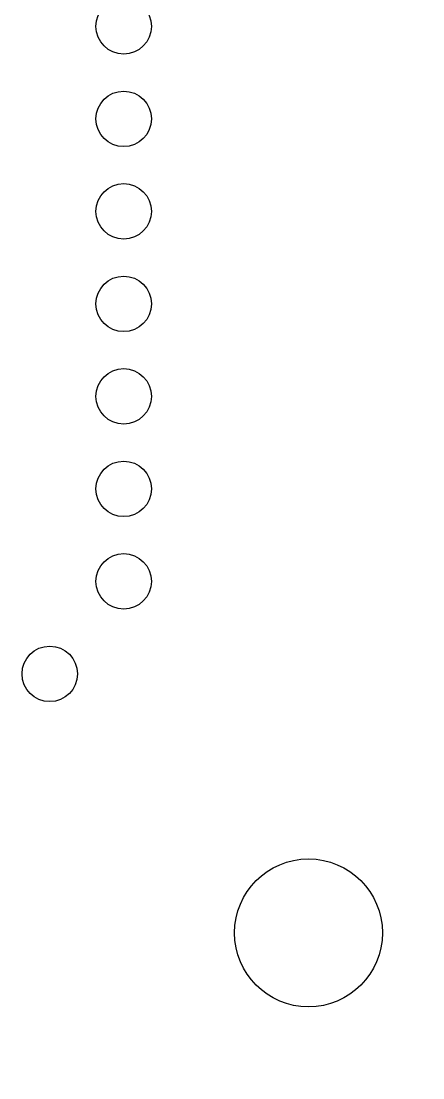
# Model space of a CAD drawing. Extents: x -10 to 136, y -30 to 100.
# Drawn here: x 79.62 to 85.14, y 52.62 to 67.13 of the extents above; entities that cross this region are included whole.
import ezdxf

# ---------------------------------------------------------------- set-up
doc = ezdxf.new("R2010")
doc.units = 0
for name, color, linetype in [('18', 82, 'CONTINUOUS'), ('20', 7, 'CONTINUOUS'), ('49', 253, 'CONTINUOUS')]:
    doc.layers.add(name, color=color, linetype=linetype)

# ---------------------------------------------------------------- blocks, each defined once
blk = doc.blocks.new('ROUNDV')
blk.add_circle((0, 0), 0.5)

msp = doc.modelspace()

# ---------------------------------------------------------------- linework, layer by layer
at = {"layer": '20'}
msp.add_circle((83.566, 54.61), 1.016, dxfattribs=at)
at = {"layer": '49'}
for radius in [38.2532, 37.9738]:
    msp.add_circle((65.024, 49.53), radius, dxfattribs=at)

# ---------------------------------------------------------------- block references
at = {"layer": '18', "xscale": 0.762, "yscale": 0.762}
for p in [(81.026, 67.056), (81.026, 65.786), (81.026, 64.516), (81.026, 63.246), (81.026, 61.976), (81.026, 60.706), (81.026, 59.436), (80.01, 58.166)]:
    msp.add_blockref('ROUNDV', p, dxfattribs=at)

doc.saveas('drawing.dxf')
